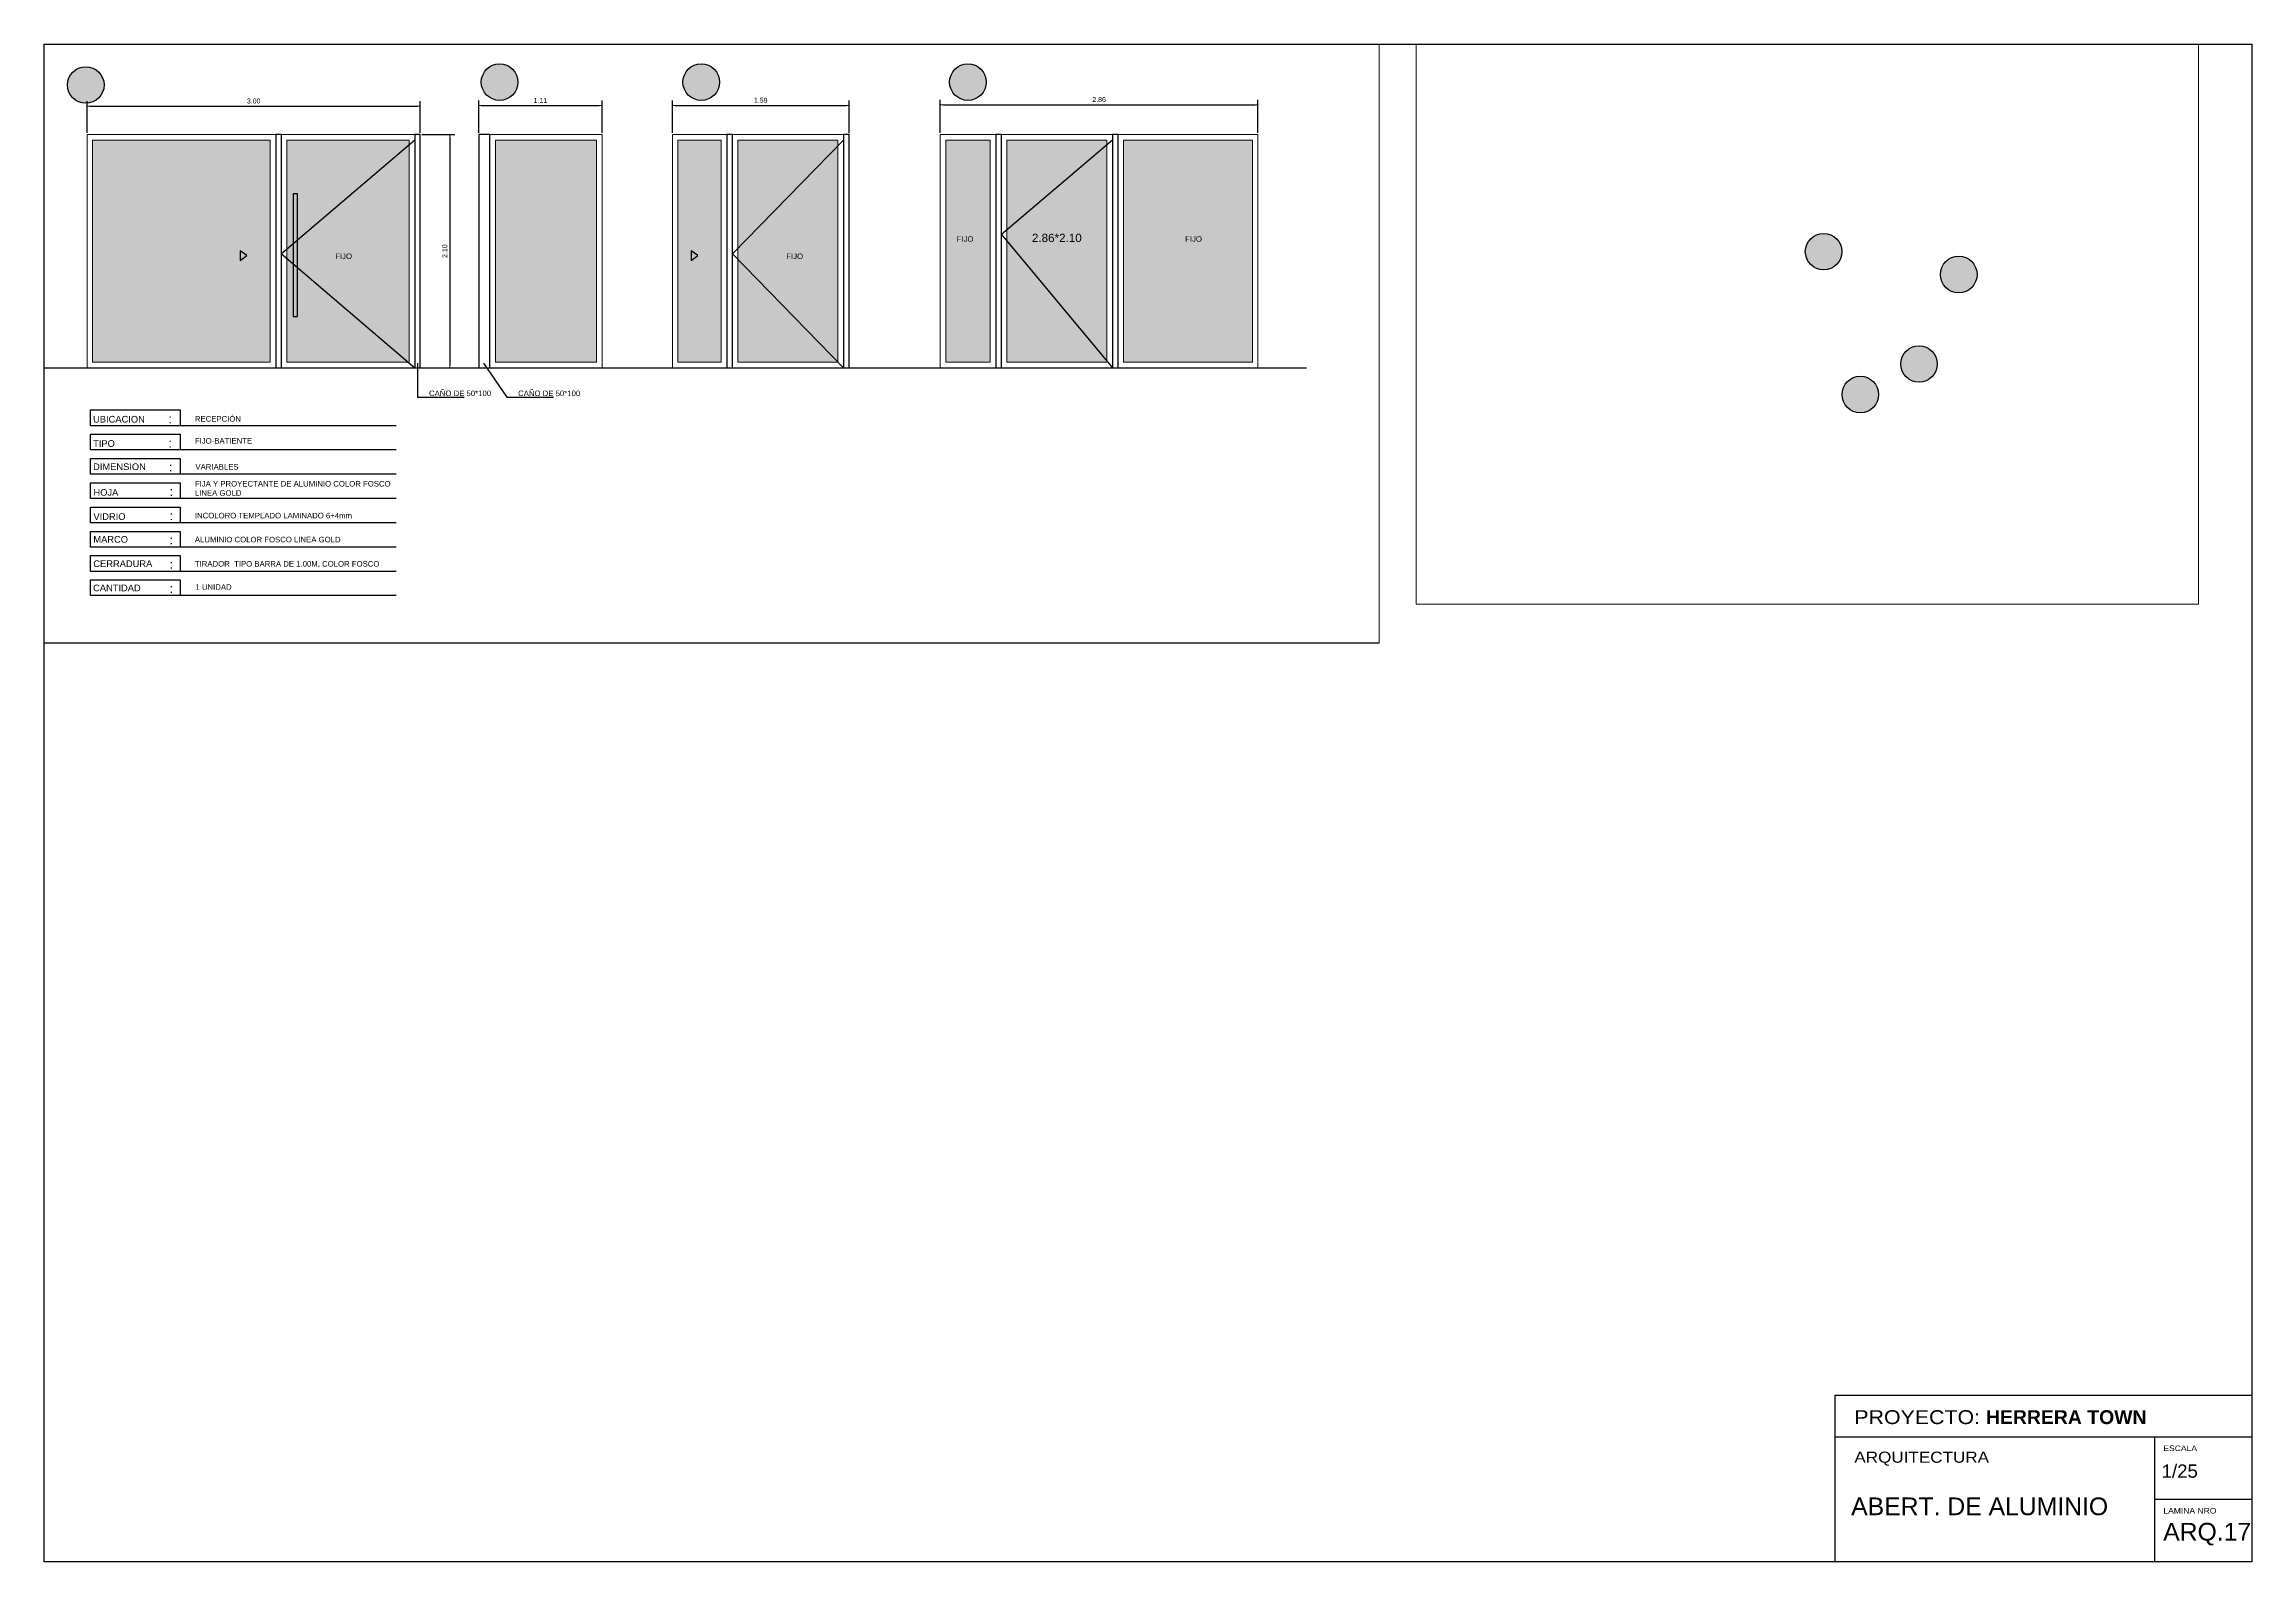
# Paper-space layout 'ARQ.17-ALUM-3' of a CAD drawing. Extents: x 22 to 817, y 20 to 567.
# The model-space entities are those that its viewports show. They can reach past a viewport. Long polylines and large blocks are cut down to what shows.
import ezdxf
from ezdxf.enums import TextEntityAlignment as Align

# ---------------------------------------------------------------- set-up
doc = ezdxf.new("R2010")
doc.units = 0
for name, color, linetype in [('0.1', 1, 'Continuous'), ('A-Pisos', 251, 'Continuous'), ('A-Texto', 3, 'Continuous'), ('Expresión Vidrio', 252, 'Continuous'), ('NRO.ROTULO', 1, 'Continuous'), ('Texto Detalles Aberturas', 3, 'Continuous')]:
    doc.layers.add(name, color=color, linetype=linetype)
for name, color, linetype, lineweight in [('A-Aberturas', 2, 'Continuous', 18), ('A-Cotas', 1, 'Continuous', 5), ('A-Muros', 4, 'Continuous', 18)]:
    doc.layers.add(name, color=color, linetype=linetype, lineweight=lineweight)
doc.styles.add('1-50', font='arial.ttf', dxfattribs={"width": 1.1, "height": 0.075})
doc.styles.add('ARIAL', font='arial.ttf')
doc.styles.add('ROMANS', font='arial.ttf')
doc.dimstyles.new('ST-COTA-25', dxfattribs={"dimscale": 0.25, "dimtxt": 0.18, "dimasz": 0.1, "dimexe": 0.18, "dimexo": 0.0625, "dimgap": 0.09, "dimtad": 1, "dimzin": 4, "dimdsep": 46, "dimtxsty": 'ARIAL', "dimblk1": 'COTA_N', "dimblk2": 'COTA_N', "dimsah": 1, "dimcen": 0.09, "dimclrd": 8, "dimclre": 8, "dimclrt": 140, "dimadec": 0, "dimazin": 0, "dimtfac": 1, "dimtix": 1, "dimtmove": 0, "dimatfit": 3, "dimldrblk": 'COTA_N', "dimfxl": 0.18, "dimtolj": 1, "dimtzin": 0, "dimarcsym": 0})

# ---------------------------------------------------------------- blocks, each defined once
blk = doc.blocks.new('rótulo')
for p, q in [((-35, 45), (-35, 0)), ((0, 22.5), (-35, 22.5))]:
    blk.add_line(p, q)
for points in [[(0, 0), (-794.85, 0), (-794.85, 546.62), (0, 546.62)], [(0, 0), (-150, 0), (-150, 60), (0, 60)]]:
    blk.add_lwpolyline(points, close=True)
blk.add_lwpolyline([(-150, 45), (0, 45)])
at = {"layer": '0.1'}
blk.add_line((0, 45), (0, 0), dxfattribs=at)
at = {"attachment_point": 1, "style": '1-50'}
for s, width, gutter_width, heights, insert, char_height in [('PROYECTO: {\\fArial|b1|i0|c0|p34;HERRERA TOWN}', 176.8359, 1.12, [0], (-143.11, 54.63), 5), ('ARQUITECTURA', 55.379, 1.93, [6.85], (-143.1, 39.7), 4), ('ESCALA', 32.3125, 1.12, [3.99], (-31.86, 41.91), 2), ('LAMINA NRO', 32.3125, 1.12, [3.99], (-31.86, 19.41), 2)]:
    blk.add_mtext_dynamic_manual_height_columns(s, width=width, gutter_width=gutter_width, heights=heights, dxfattribs=dict(at, insert=insert, char_height=char_height))
blk = doc.blocks.new('A$C3C1573BB')
at = {"style": 'ROMANS'}
for tag, p in [('ESCALA', (-15.56, -25.32)), ('TITULO', (-70.23, -37.14)), ('NRO', (-20.74, -36.81))]:
    blk.add_attdef(tag, p, '', height=1.5, dxfattribs=at)
blk = doc.blocks.new('COTA_N')
for p, q in [((-1, 0), (0, 0)), ((0, 0.5), (0, -0.5))]:
    blk.add_line(p, q)
at = {"color": 3, "const_width": 0.065}
blk.add_lwpolyline([(0.14, 0.14), (0.28, 0.28), (0, 0), (-0.14, -0.14), (-0.28, -0.28)], dxfattribs=at)
blk = doc.blocks.new('*D129')
at = {"layer": 'A-Cotas', "color": 8, "lineweight": -2, "transparency": 16777216}
for p, q in [((464.988, -89.849), (464.988, -89.562)), ((465.013, -89.607), (467.963, -89.607)), ((467.988, -89.849), (467.988, -89.562))]:
    blk.add_line(p, q, dxfattribs=at)
at = {"layer": 'Defpoints', "color": 0, "transparency": 16777216}
for p in [(467.988, -89.607), (464.988, -89.864), (467.988, -89.864)]:
    blk.add_point(p, dxfattribs=at)
at = {"layer": 'A-Cotas', "color": 8, "lineweight": -2, "transparency": 16777216, "xscale": 0.025, "yscale": 0.025, "zscale": 0.025, "rotation": 180}
blk.add_blockref('COTA_N', (464.988, -89.607), dxfattribs=at)
at = {"layer": 'A-Cotas', "color": 8, "lineweight": -2, "transparency": 16777216, "xscale": 0.025, "yscale": 0.025, "zscale": 0.025}
blk.add_blockref('COTA_N', (467.988, -89.607), dxfattribs=at)
at = {"layer": 'A-Cotas', "transparency": 16777216, "insert": (466.488, -89.562), "char_height": 0.045, "attachment_point": 5, "style": 'ARIAL'}
blk.add_mtext('\\A1;3.00', dxfattribs=at)
blk = doc.blocks.new('*D130')
at = {"layer": 'A-Cotas', "color": 8, "lineweight": -2, "transparency": 16777216}
for p, q in [((468.003, -89.864), (468.3, -89.864)), ((468.255, -89.889), (468.255, -91.939)), ((468.003, -91.964), (468.3, -91.964))]:
    blk.add_line(p, q, dxfattribs=at)
at = {"layer": 'Defpoints', "color": 0, "transparency": 16777216}
for p in [(467.988, -89.864), (467.988, -91.964), (468.255, -91.964)]:
    blk.add_point(p, dxfattribs=at)
at = {"layer": 'A-Cotas', "color": 8, "lineweight": -2, "transparency": 16777216, "xscale": 0.025, "yscale": 0.025, "zscale": 0.025}
for p, rotation in [((468.255, -89.864), 90), ((468.255, -91.964), 270)]:
    blk.add_blockref('COTA_N', p, dxfattribs=dict(at, rotation=rotation))
at = {"layer": 'A-Cotas', "transparency": 16777216, "insert": (468.209, -90.914), "char_height": 0.045, "attachment_point": 5, "rotation": 90, "style": 'ARIAL'}
blk.add_mtext('\\A1;2.10', dxfattribs=at)
blk = doc.blocks.new('*D131')
at = {"layer": 'A-Cotas', "color": 8, "lineweight": -2, "transparency": 16777216}
for p, q in [((468.514, -89.849), (468.514, -89.557)), ((468.539, -89.602), (469.599, -89.602)), ((469.624, -89.849), (469.624, -89.557))]:
    blk.add_line(p, q, dxfattribs=at)
at = {"layer": 'Defpoints', "color": 0, "transparency": 16777216}
for p in [(469.624, -89.602), (468.514, -89.864), (469.624, -89.864)]:
    blk.add_point(p, dxfattribs=at)
at = {"layer": 'A-Cotas', "color": 8, "lineweight": -2, "transparency": 16777216, "xscale": 0.025, "yscale": 0.025, "zscale": 0.025, "rotation": 180}
blk.add_blockref('COTA_N', (468.514, -89.602), dxfattribs=at)
at = {"layer": 'A-Cotas', "color": 8, "lineweight": -2, "transparency": 16777216, "xscale": 0.025, "yscale": 0.025, "zscale": 0.025}
blk.add_blockref('COTA_N', (469.624, -89.602), dxfattribs=at)
at = {"layer": 'A-Cotas', "transparency": 16777216, "insert": (469.069, -89.557), "char_height": 0.045, "attachment_point": 5, "style": 'ARIAL'}
blk.add_mtext('\\A1;1.11', dxfattribs=at)
blk = doc.blocks.new('*D132')
at = {"layer": 'A-Cotas', "color": 8, "lineweight": -2, "transparency": 16777216}
for p, q in [((470.257, -89.849), (470.257, -89.557)), ((470.282, -89.602), (471.822, -89.602)), ((471.847, -89.849), (471.847, -89.557))]:
    blk.add_line(p, q, dxfattribs=at)
at = {"layer": 'Defpoints', "color": 0, "transparency": 16777216}
for p in [(471.847, -89.602), (470.257, -89.864), (471.847, -89.864)]:
    blk.add_point(p, dxfattribs=at)
at = {"layer": 'A-Cotas', "color": 8, "lineweight": -2, "transparency": 16777216, "xscale": 0.025, "yscale": 0.025, "zscale": 0.025, "rotation": 180}
blk.add_blockref('COTA_N', (470.257, -89.602), dxfattribs=at)
at = {"layer": 'A-Cotas', "color": 8, "lineweight": -2, "transparency": 16777216, "xscale": 0.025, "yscale": 0.025, "zscale": 0.025}
blk.add_blockref('COTA_N', (471.847, -89.602), dxfattribs=at)
at = {"layer": 'A-Cotas', "transparency": 16777216, "insert": (471.052, -89.556), "char_height": 0.045, "attachment_point": 5, "style": 'ARIAL'}
blk.add_mtext('\\A1;1.59', dxfattribs=at)
blk = doc.blocks.new('*D133')
at = {"layer": 'A-Cotas', "color": 8, "lineweight": -2, "transparency": 16777216}
for p, q in [((472.668, -89.849), (472.668, -89.55)), ((472.693, -89.595), (475.503, -89.595)), ((475.528, -89.849), (475.528, -89.55))]:
    blk.add_line(p, q, dxfattribs=at)
at = {"layer": 'Defpoints', "color": 0, "transparency": 16777216}
for p in [(475.528, -89.595), (472.668, -89.864), (475.528, -89.864)]:
    blk.add_point(p, dxfattribs=at)
at = {"layer": 'A-Cotas', "color": 8, "lineweight": -2, "transparency": 16777216, "xscale": 0.025, "yscale": 0.025, "zscale": 0.025, "rotation": 180}
blk.add_blockref('COTA_N', (472.668, -89.595), dxfattribs=at)
at = {"layer": 'A-Cotas', "color": 8, "lineweight": -2, "transparency": 16777216, "xscale": 0.025, "yscale": 0.025, "zscale": 0.025}
blk.add_blockref('COTA_N', (475.528, -89.595), dxfattribs=at)
at = {"layer": 'A-Cotas', "transparency": 16777216, "insert": (474.098, -89.549), "char_height": 0.045, "attachment_point": 5, "style": 'ARIAL'}
blk.add_mtext('\\A1;2.86', dxfattribs=at)

msp = doc.modelspace()

# ---------------------------------------------------------------- hatches: boundary and pattern name
at = {"layer": 'Expresión Vidrio', "transparency": 33554567}
h = msp.add_hatch(color=252, dxfattribs=at)
h.dxf.hatch_style = 1
h.paths.add_polyline_path([(465.038, -91.914), (465.038, -89.914), (466.638, -89.914), (466.638, -91.914)])
h.paths.add_polyline_path([(467.888, -91.914), (467.888, -89.914), (466.788, -89.914), (466.788, -91.914)])
h = msp.add_hatch(color=252, dxfattribs=at)
h.dxf.hatch_style = 1
h.paths.add_polyline_path([(468.664, -91.914), (469.574, -91.914), (469.574, -89.914), (468.664, -89.914)])
h = msp.add_hatch(color=252, dxfattribs=at)
h.dxf.hatch_style = 1
h.paths.add_polyline_path([(470.307, -91.914), (470.307, -89.914), (470.697, -89.914), (470.697, -91.914)])
h.paths.add_polyline_path([(471.747, -91.914), (471.747, -89.914), (470.847, -89.914), (470.847, -91.914)])
h = msp.add_hatch(color=252, dxfattribs=at)
h.dxf.hatch_style = 1
h.paths.add_polyline_path([(472.718, -91.914), (472.718, -89.914), (473.118, -89.914), (473.118, -91.914)])
h.paths.add_polyline_path([(474.168, -91.914), (474.168, -89.914), (473.268, -89.914), (473.268, -91.914)])
h = msp.add_hatch(color=252, dxfattribs=at)
h.dxf.hatch_style = 1
h.paths.add_polyline_path([(475.478, -91.914), (475.478, -89.914), (474.318, -89.914), (474.318, -91.914)])

# ---------------------------------------------------------------- linework, layer by layer
at = {"color": 3}
for points in [[(466.738, -91.964), (466.738, -89.864), (466.688, -89.864), (466.688, -91.964), (466.738, -91.964)], [(467.988, -91.964), (467.988, -89.864), (467.938, -89.864), (467.938, -91.964), (467.988, -91.964)], [(468.614, -91.964), (468.614, -89.864), (468.514, -89.864), (468.514, -91.964), (468.614, -91.964)], [(470.797, -91.964), (470.797, -89.864), (470.747, -89.864), (470.747, -91.964), (470.797, -91.964)], [(471.847, -91.964), (471.847, -89.864), (471.797, -89.864), (471.797, -91.964), (471.847, -91.964)], [(473.218, -91.964), (473.218, -89.864), (473.168, -89.864), (473.168, -91.964), (473.218, -91.964)], [(474.268, -91.964), (474.268, -89.864), (474.218, -89.864), (474.218, -91.964), (474.268, -91.964)]]:
    msp.add_lwpolyline(points, dxfattribs=at)
msp.add_lwpolyline([(466.884, -90.399), (466.845, -90.399), (466.845, -91.503), (466.884, -91.503)], close=True, dxfattribs=at)
at = {"layer": 'A-Aberturas'}
for p, q in [((465.038, -89.914), (465.038, -89.914)), ((470.307, -89.914), (470.307, -89.914)), ((472.718, -89.914), (472.718, -89.914))]:
    msp.add_line(p, q, dxfattribs=at)
for points in [[(464.988, -91.964), (464.988, -89.864), (467.988, -89.864), (467.988, -91.964), (464.988, -91.964)], [(470.257, -91.964), (470.257, -89.864), (471.847, -89.864), (471.847, -91.964), (470.257, -91.964)], [(472.668, -91.964), (472.668, -89.864), (474.268, -89.864), (474.268, -91.964), (472.668, -91.964)], [(475.528, -91.964), (475.528, -89.864), (473.168, -89.864), (473.168, -91.964), (475.528, -91.964)]]:
    msp.add_lwpolyline(points, dxfattribs=at)
at = {"layer": 'A-Aberturas', "color": 1}
for points in [[(465.038, -91.914), (465.038, -89.914), (466.638, -89.914), (466.638, -91.914)], [(467.888, -91.914), (467.888, -89.914), (466.788, -89.914), (466.788, -91.914)], [(468.664, -91.914), (469.574, -91.914), (469.574, -89.914), (468.664, -89.914)], [(470.307, -91.914), (470.307, -89.914), (470.697, -89.914), (470.697, -91.914)], [(471.747, -91.914), (471.747, -89.914), (470.847, -89.914), (470.847, -91.914)], [(472.718, -91.914), (472.718, -89.914), (473.118, -89.914), (473.118, -91.914)], [(474.168, -91.914), (474.168, -89.914), (473.268, -89.914), (473.268, -91.914)], [(475.478, -91.914), (475.478, -89.914), (474.318, -89.914), (474.318, -91.914)]]:
    msp.add_lwpolyline(points, close=True, dxfattribs=at)
at = {"layer": 'A-Aberturas'}
msp.add_lwpolyline([(468.614, -91.964), (469.624, -91.964), (469.624, -89.864), (468.614, -89.864)], close=True, dxfattribs=at)
at = {"layer": 'A-Muros', "lineweight": 25}
msp.add_line((464.602, -91.964), (475.965, -91.964), dxfattribs=at)
at = {"layer": 'A-Texto'}
for points in [[(464.602, -82.603), (499.166, -82.604), (499.166, -89.049), (464.602, -89.049)], [(464.602, -89.049), (476.618, -89.049), (476.618, -94.443), (464.602, -94.443)]]:
    msp.add_lwpolyline(points, close=True, dxfattribs=at)
msp.add_lwpolyline([(470.233, -82.604), (470.233, -89.049)], dxfattribs=at)
at = {"layer": 'A-Texto', "color": 1}
for points in [[(467.771, -92.486), (465.019, -92.486), (465.019, -92.344), (465.828, -92.344), (465.828, -92.486)], [(467.771, -92.704), (465.019, -92.704), (465.019, -92.563), (465.828, -92.563), (465.828, -92.704)], [(467.771, -92.923), (465.019, -92.923), (465.019, -92.781), (465.828, -92.781), (465.828, -92.923)], [(467.771, -93.141), (465.019, -93.141), (465.019, -93), (465.828, -93), (465.828, -93.141)], [(467.771, -93.36), (465.019, -93.36), (465.019, -93.218), (465.828, -93.218), (465.828, -93.36)], [(467.771, -93.578), (465.019, -93.578), (465.019, -93.437), (465.828, -93.437), (465.828, -93.578)], [(467.771, -93.797), (465.019, -93.797), (465.019, -93.655), (465.828, -93.655), (465.828, -93.797)], [(467.771, -94.015), (465.019, -94.015), (465.019, -93.873), (465.828, -93.873), (465.828, -94.015)]]:
    msp.add_lwpolyline(points, dxfattribs=at)
at = {"layer": 'Expresión Vidrio', "color": 1, "transparency": 33554687}
for points in [[(467.938, -89.914), (466.738, -90.939), (467.938, -91.964)], [(471.797, -89.914), (470.797, -90.939), (471.797, -91.964)], [(474.218, -89.914), (473.218, -90.764), (474.218, -91.964)]]:
    msp.add_lwpolyline(points, dxfattribs=at)
at = {"layer": 'Texto Detalles Aberturas', "color": 3}
for points in [[(466.367, -90.911), (466.367, -90.997), (466.427, -90.954)], [(470.426, -90.911), (470.426, -90.997), (470.487, -90.954)]]:
    msp.add_lwpolyline(points, close=True, dxfattribs=at)
at = {"layer": 'Texto Detalles Aberturas', "color": 252}
for points in [[(467.964, -91.923), (467.964, -92.228), (468.384, -92.228)], [(468.557, -91.923), (468.767, -92.228), (469.187, -92.228)]]:
    msp.add_lwpolyline(points, dxfattribs=at)

# ---------------------------------------------------------------- texts
at = {"layer": 'A-Texto', "color": 4, "style": 'ROMANS'}
for s, height, p in [('UBICACION', 0.06, (465.043, -92.457)), (':', 0.08, (465.721, -92.464)), ('TIPO           ', 0.06, (465.043, -92.676)), (':', 0.08, (465.721, -92.683)), ('DIMENSION', 0.06, (465.043, -92.885)), (':', 0.08, (465.725, -92.897)), ('HOJA', 0.06, (465.046, -93.116)), (':', 0.08, (465.731, -93.117)), ('VIDRIO', 0.06, (465.046, -93.334)), (':', 0.08, (465.731, -93.336)), ('MARCO', 0.06, (465.045, -93.539)), (':', 0.08, (465.731, -93.554)), ('CERRADURA', 0.06, (465.045, -93.758)), (':', 0.08, (465.731, -93.773)), ('CANTIDAD', 0.06, (465.043, -93.976)), (':', 0.08, (465.731, -93.991))]:
    msp.add_text(s, height=height, dxfattribs=at).set_placement(p)
at = {"layer": 'A-Texto', "color": 3, "style": 'ROMANS'}
for s, p in [('RECEPCIÓN', (465.959, -92.449)), ('FIJO-BATIENTE', (465.959, -92.647)), ('VARIABLES', (465.964, -92.881)), ('1 UNIDAD', (465.964, -93.963))]:
    msp.add_text(s, height=0.05, dxfattribs=at).set_placement(p)
at = {"layer": 'A-Texto', "color": 3, "char_height": 0.05, "width": 1.78912, "attachment_point": 1, "style": 'ROMANS'}
for s, insert in [('FIJA Y PROYECTANTE DE ALUMINIO COLOR FOSCO LINEA GOLD', (465.959, -92.983)), ('INCOLORO TEMPLADO LAMINADO 6+4mm', (465.959, -93.27)), ('ALUMINIO COLOR FOSCO LINEA GOLD', (465.959, -93.486)), ('TIRADOR  TIPO BARRA DE 1.00M, COLOR FOSCO', (465.959, -93.704))]:
    msp.add_mtext(s, dxfattribs=dict(at, insert=insert))
at = {"layer": 'Texto Detalles Aberturas', "color": 3, "style": 'ROMANS'}
for s, p in [('FIJO', (472.892, -90.804)), ('FIJO', (474.948, -90.804)), ('FIJO', (467.298, -90.96)), ('FIJO', (471.358, -90.96)), ('CAÑO DE 50*100', (468.346, -92.194)), ('CAÑO DE 50*100', (469.148, -92.194))]:
    msp.add_text(s, height=0.05, dxfattribs=at).set_placement(p, align=Align.MIDDLE_CENTER)
msp.add_text('2.86*2.10', height=0.075, dxfattribs=at).set_placement((473.493, -90.832))

# ---------------------------------------------------------------- dimensions: what is measured, and where the dimension line sits
at = {"layer": 'A-Cotas'}
for base, p1, p2, picture, middle in [((467.988, -89.607), (464.988, -89.864), (467.988, -89.864), '*D129', (466.488, -89.562)), ((469.624, -89.602), (468.514, -89.864), (469.624, -89.864), '*D131', (469.069, -89.557)), ((471.847, -89.602), (470.257, -89.864), (471.847, -89.864), '*D132', (471.052, -89.556)), ((475.528, -89.595), (472.668, -89.864), (475.528, -89.864), '*D133', (474.098, -89.549))]:
    dim = msp.add_linear_dim(base=base, p1=p1, p2=p2, dimstyle='ST-COTA-25', override={"dimclrt": 256}, dxfattribs=at)
    dim.commit()
    dim.dimension.update_dxf_attribs({"geometry": picture, "text_midpoint": middle})
dim = msp.add_linear_dim(base=(468.255, -91.964), p1=(467.988, -89.864), p2=(467.988, -91.964), angle=90, dimstyle='ST-COTA-25', override={"dimclrt": 256}, dxfattribs=at)
dim.commit()
dim.dimension.update_dxf_attribs({"geometry": '*D130', "text_midpoint": (468.209, -90.914)})

psp = doc.layouts.new('ARQ.17-ALUM-3')

# ---------------------------------------------------------------- hatches: boundary and pattern name
at = {"true_color": 0x7aafdf}
h = psp.add_hatch(color=143, dxfattribs=at)
h.dxf.hatch_style = 1
edge = h.paths.add_edge_path()
edge.add_arc((36.64, 552.14), 6.59, 0, 360)
at = {"true_color": 0xc8c92d}
h = psp.add_hatch(color=52, dxfattribs=at)
h.dxf.hatch_style = 1
edge = h.paths.add_edge_path()
edge.add_arc((185.63, 553.17), 6.59, 0, 360)
at = {"true_color": 0x139b48}
h = psp.add_hatch(color=114, dxfattribs=at)
h.dxf.hatch_style = 1
edge = h.paths.add_edge_path()
edge.add_arc((258.22, 553.17), 6.59, 0, 360)
at = {"true_color": 0xf8991e}
h = psp.add_hatch(color=30, dxfattribs=at)
h.dxf.hatch_style = 1
edge = h.paths.add_edge_path()
edge.add_arc((354.24, 553.17), 6.59, 0, 360)
h = psp.add_hatch(color=30, dxfattribs=at)
h.dxf.hatch_style = 1
edge = h.paths.add_edge_path()
edge.add_arc((662.33, 492.12), 6.59, 0, 360)
at = {"true_color": 0x139b48}
h = psp.add_hatch(color=114, dxfattribs=at)
h.dxf.hatch_style = 1
edge = h.paths.add_edge_path()
edge.add_arc((710.99, 483.89), 6.59, 0, 360)
at = {"true_color": 0xc8c92d}
h = psp.add_hatch(color=52, dxfattribs=at)
h.dxf.hatch_style = 1
edge = h.paths.add_edge_path()
edge.add_arc((696.67, 451.65), 6.59, 0, 360)
at = {"true_color": 0x7aafdf}
h = psp.add_hatch(color=143, dxfattribs=at)
h.dxf.hatch_style = 1
edge = h.paths.add_edge_path()
edge.add_arc((675.55, 440.66), 6.59, 0, 360)

# ---------------------------------------------------------------- linework, layer by layer
at = {"color": 2}
for centre in [(36.64, 552.14), (185.63, 553.17), (258.22, 553.17), (354.24, 553.17), (662.33, 492.12), (710.99, 483.89), (696.67, 451.65), (675.55, 440.66)]:
    psp.add_circle(centre, 6.59, dxfattribs=at)

# ---------------------------------------------------------------- block references
at = {"layer": 'A-Pisos'}
psp.add_blockref('rótulo', (816.5, 20.23), dxfattribs=at)
at = {"layer": 'NRO.ROTULO'}
ref = psp.add_blockref('A$C3C1573BB', (882.08, 112), dxfattribs=dict(at, xscale=1.593503793837272, yscale=1.593503793837272, zscale=1.593503793837272))
ref.add_attrib('TITULO', 'ABERT. DE ALUMINIO', dxfattribs={"layer": '0', "height": 6.374, "style": 'ARIAL'}).set_placement((672.25, 43.42), align=Align.TOP_LEFT)
ref.add_attrib('NRO', 'ARQ.17', dxfattribs={"layer": '0', "height": 6.374, "style": 'ARIAL'}).set_placement((784.59, 34.27), align=Align.TOP_LEFT)
ref.add_attrib('ESCALA', '1/25', dxfattribs={"layer": '0', "height": 4.781, "style": 'ARIAL'}).set_placement((784.05, 55.31), align=Align.TOP_LEFT)

# ---------------------------------------------------------------- viewports
at = {"layer": 'Defpoints', "view_target_point": (267.985, -282.826)}
psp.add_viewport(center=(261.96, 458.97), size=(480.62, 215.7645), view_center_point=(202.625, 191.079), view_height=5.39411, status=3, dxfattribs=at)
at = {"layer": 'Defpoints', "view_target_point": (353.723, -82.771)}
psp.add_viewport(center=(656.47, 465.98), size=(281.71, 201.7433), view_center_point=(0, 1.203), view_height=25.21792, dxfattribs=at)

doc.saveas('drawing.dxf')
